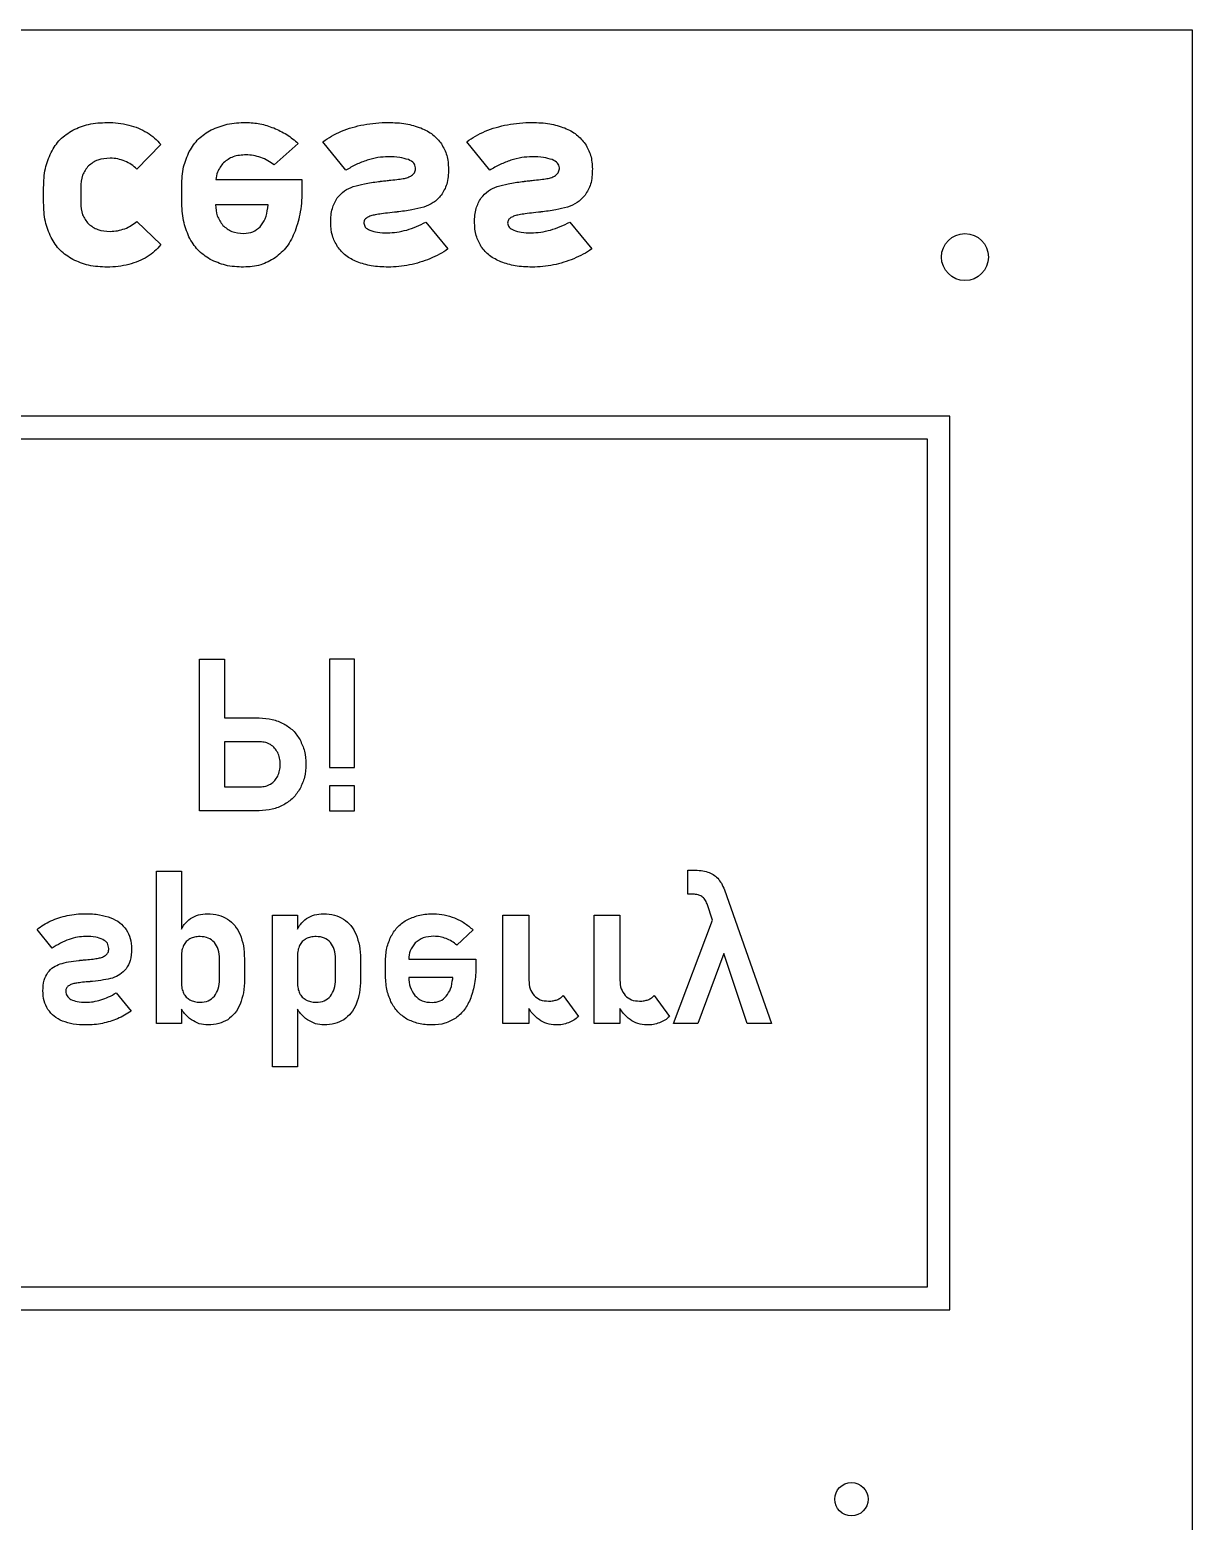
# Model space of a CAD drawing. Header units: millimetres. Extents: x -112 to 113, y -113 to 112.
# Drawn here: x 35.8 to 112.5, y 14 to 112.5 of the extents above; entities that cross this region are included whole.
import ezdxf

# ---------------------------------------------------------------- set-up
doc = ezdxf.new("R2010")
doc.units = ezdxf.units.MM
doc.layers.get('0').update_dxf_attribs({"linetype": 'CONTINUOUS'})

msp = doc.modelspace()

# ---------------------------------------------------------------- linework, layer by layer
for p, q in [((44.402, 104.927), (42.82, 103.3)), ((53.486, 104.998), (51.886, 103.577)), ((56.624, 103.228), (55.113, 105.115)), ((66.12, 103.228), (64.609, 105.115)), ((48.039, 102.611), (53.728, 102.611)), ((53.728, 102.611), (53.728, 102.003)), ((36.668, 101.091), (36.668, 102.084)), ((39.118, 102.084), (39.118, 101.091)), ((45.788, 101.181), (45.788, 102.227)), ((51.492, 100.957), (48.02, 100.957)), ((51.466, 100.742), (51.492, 100.957)), ((59.682, 100.438), (59.521, 100.421)), ((59.843, 100.456), (59.682, 100.438)), ((69.177, 100.438), (69.016, 100.421)), ((69.338, 100.456), (69.177, 100.438)), ((42.82, 99.857), (44.402, 98.319)), ((61.909, 99.813), (63.366, 98.033)), ((71.404, 99.813), (72.861, 98.033)), ((46.967, 60.953), (46.967, 70.953)), ((46.967, 70.953), (48.611, 70.953)), ((48.611, 70.953), (48.611, 67.074)), ((48.611, 67.074), (50.908, 67.074)), ((48.611, 65.499), (48.611, 62.528)), ((50.956, 65.499), (48.611, 65.499)), ((48.611, 62.528), (50.956, 62.528)), ((50.908, 60.953), (46.967, 60.953)), ((44.123, 46.909), (44.123, 56.95)), ((44.123, 56.95), (45.767, 56.95)), ((45.767, 56.95), (45.767, 53.13)), ((79.206, 55.437), (79.206, 57.025)), ((79.206, 57.025), (79.556, 57.025)), ((79.556, 55.437), (79.206, 55.437)), ((81.613, 55.719), (84.721, 46.909)), ((80.837, 53.725), (80.478, 54.797)), ((51.785, 44.047), (51.785, 54.047)), ((51.785, 54.047), (53.428, 54.047)), ((53.428, 54.047), (53.428, 53.13)), ((66.998, 46.909), (66.998, 54.047)), ((66.998, 54.047), (68.71, 54.047)), ((68.71, 54.047), (68.71, 49.77)), ((73.009, 46.909), (73.009, 54.047)), ((73.009, 54.047), (74.721, 54.047)), ((74.721, 54.047), (74.721, 49.77)), ((78.263, 46.909), (80.837, 53.725)), ((37.232, 51.867), (36.235, 53.105)), ((65.024, 53.085), (63.951, 52.074)), ((45.767, 51.365), (45.767, 49.591)), ((53.428, 51.365), (53.428, 49.591)), ((81.574, 51.522), (79.866, 46.909)), ((83.119, 46.909), (81.574, 51.522)), ((48.284, 49.825), (48.284, 51.166)), ((49.928, 51.166), (49.928, 49.818)), ((55.946, 49.825), (55.946, 51.166)), ((57.589, 51.166), (57.589, 49.818)), ((59.24, 50.148), (59.24, 50.953)), ((60.776, 51.145), (65.21, 51.145)), ((65.21, 51.145), (65.21, 50.677)), ((63.683, 49.942), (60.772, 49.942)), ((63.676, 49.859), (63.683, 49.942)), ((41.461, 48.924), (42.445, 47.727)), ((70.973, 48.745), (71.977, 47.362)), ((76.984, 48.745), (77.988, 47.362)), ((45.767, 47.858), (45.767, 46.909)), ((53.428, 47.858), (53.428, 44.047)), ((68.71, 47.898), (68.71, 46.909)), ((74.721, 47.898), (74.721, 46.909)), ((45.767, 46.909), (44.123, 46.909)), ((68.71, 46.909), (66.998, 46.909)), ((74.721, 46.909), (73.009, 46.909)), ((79.866, 46.909), (78.263, 46.909)), ((84.721, 46.909), (83.119, 46.909)), ((53.428, 44.047), (51.785, 44.047))]:
    msp.add_line(p, q)
for points in [[(-112.5, 112.5), (112.5, 112.5), (112.5, -112.5), (-112.5, -112.5)], [(96.5, 87), (8.5, 87), (8.5, 28), (96.5, 28)], [(95, 29.5), (10, 29.5), (10, 85.5), (95, 85.5)], [(55.55, 70.953), (55.55, 63.814), (57.194, 63.814), (57.194, 70.953)], [(55.55, 62.596), (55.55, 60.953), (57.194, 60.953), (57.194, 62.596)]]:
    msp.add_lwpolyline(points, close=True)
for centre, radius in [((97.5, 97.5), 1.55), ((90, 15.5), 1.1)]:
    msp.add_circle(centre, radius)
for points, knots in [([(38.595, 105.879), (38.937, 106.026), (39.659, 106.338), (40.446, 106.368), (40.862, 106.384)], [-0.2339945, -0.2339945, -0.2339945, -0.2339945, -0.1234722, 0, 0, 0, 0]), ([(40.862, 106.384), (41.109, 106.378), (41.591, 106.365), (42.062, 106.264), (42.292, 106.214)], [-0.1443377, -0.1443377, -0.1443377, -0.1443377, -0.0704536, 0, 0, 0, 0]), ([(47.742, 105.897), (48.087, 106.039), (48.821, 106.341), (49.615, 106.369), (50.035, 106.384)], [-0.2361093, -0.2361093, -0.2361093, -0.2361093, -0.1249838, 0, 0, 0, 0]), ([(50.035, 106.384), (50.343, 106.368), (50.969, 106.336), (51.559, 106.128), (51.859, 106.022)], [-0.1868166, -0.1868166, -0.1868166, -0.1868166, -0.0947262, 0, 0, 0, 0]), ([(57.805, 106.237), (58.07, 106.28), (58.606, 106.366), (59.149, 106.378), (59.423, 106.384)], [-0.1626762, -0.1626762, -0.1626762, -0.1626762, -0.0821151, 0, 0, 0, 0]), ([(59.423, 106.384), (59.816, 106.374), (60.552, 106.354), (61.252, 106.127), (61.578, 106.022)], [-0.2194969, -0.2194969, -0.2194969, -0.2194969, -0.1022445, 0, 0, 0, 0]), ([(67.3, 106.237), (67.565, 106.28), (68.101, 106.366), (68.644, 106.378), (68.918, 106.384)], [-0.1626762, -0.1626762, -0.1626762, -0.1626762, -0.0821151, 0, 0, 0, 0]), ([(68.918, 106.384), (69.311, 106.374), (70.047, 106.354), (70.747, 106.127), (71.073, 106.022)], [-0.2194968, -0.2194968, -0.2194968, -0.2194968, -0.1022454, 0, 0, 0, 0]), ([(37.16, 104.408), (37.342, 104.711), (37.706, 105.313), (38.299, 105.691), (38.595, 105.879)], [-0.2079981, -0.2079981, -0.2079981, -0.2079981, -0.103647, 0, 0, 0, 0]), ([(42.292, 106.214), (42.508, 106.152), (42.929, 106.032), (43.312, 105.821), (43.499, 105.718)], [-0.1308695, -0.1308695, -0.1308695, -0.1308695, -0.0638254, 0, 0, 0, 0]), ([(43.499, 105.718), (43.67, 105.605), (44.007, 105.381), (44.272, 105.077), (44.402, 104.927)], [-0.1205512, -0.1205512, -0.1205512, -0.1205512, -0.0593685, 0, 0, 0, 0]), ([(46.289, 104.475), (46.475, 104.768), (46.848, 105.356), (47.443, 105.716), (47.742, 105.897)], [-0.2057354, -0.2057354, -0.2057354, -0.2057354, -0.1031165, 0, 0, 0, 0]), ([(51.859, 106.022), (52.153, 105.889), (52.742, 105.621), (53.238, 105.206), (53.486, 104.998)], [-0.1930366, -0.1930366, -0.1930366, -0.1930366, -0.0967215, 0, 0, 0, 0]), ([(55.113, 105.115), (55.299, 105.245), (55.682, 105.514), (56.109, 105.705), (56.329, 105.803)], [-0.1400231, -0.1400231, -0.1400231, -0.1400231, -0.0720769, 0, 0, 0, 0]), ([(56.329, 105.803), (56.565, 105.893), (57.046, 106.076), (57.549, 106.183), (57.805, 106.237)], [-0.1539748, -0.1539748, -0.1539748, -0.1539748, -0.0783682, 0, 0, 0, 0]), ([(61.578, 106.022), (61.854, 105.893), (62.387, 105.644), (62.758, 105.19), (62.937, 104.971)], [-0.1737371, -0.1737371, -0.1737371, -0.1737371, -0.0834092, 0, 0, 0, 0]), ([(64.609, 105.115), (64.794, 105.245), (65.177, 105.514), (65.605, 105.705), (65.825, 105.803)], [-0.1400231, -0.1400231, -0.1400231, -0.1400231, -0.0720769, 0, 0, 0, 0]), ([(65.825, 105.803), (66.06, 105.893), (66.541, 106.076), (67.044, 106.183), (67.3, 106.237)], [-0.1539748, -0.1539748, -0.1539748, -0.1539748, -0.0783673, 0, 0, 0, 0]), ([(71.073, 106.022), (71.35, 105.893), (71.882, 105.644), (72.253, 105.19), (72.432, 104.971)], [-0.1737371, -0.1737371, -0.1737371, -0.1737371, -0.0834092, 0, 0, 0, 0]), ([(36.668, 102.084), (36.684, 102.509), (36.712, 103.314), (37.017, 104.058), (37.16, 104.408)], [-0.2392715, -0.2392715, -0.2392715, -0.2392715, -0.1126072, 0, 0, 0, 0]), ([(45.788, 102.227), (45.804, 102.639), (45.834, 103.42), (46.143, 104.137), (46.289, 104.475)], [-0.2321391, -0.2321391, -0.2321391, -0.2321391, -0.1095675, 0, 0, 0, 0]), ([(62.937, 104.971), (63.072, 104.724), (63.355, 104.21), (63.386, 103.623), (63.402, 103.317)], [-0.1737946, -0.1737946, -0.1737946, -0.1737946, -0.0903824, 0, 0, 0, 0]), ([(72.432, 104.971), (72.567, 104.724), (72.85, 104.21), (72.881, 103.623), (72.897, 103.317)], [-0.1737943, -0.1737943, -0.1737943, -0.1737943, -0.0903825, 0, 0, 0, 0]), ([(39.628, 103.519), (39.479, 103.323), (39.159, 102.9), (39.133, 102.369), (39.118, 102.084)], [-0.1554453, -0.1554453, -0.1554453, -0.1554453, -0.0833473, 0, 0, 0, 0]), ([(41.067, 104.024), (40.782, 104.009), (40.25, 103.983), (39.825, 103.666), (39.628, 103.519)], [-0.155647, -0.155647, -0.155647, -0.155647, -0.0722063, 0, 0, 0, 0]), ([(42.033, 103.836), (41.878, 103.891), (41.566, 104.001), (41.234, 104.016), (41.067, 104.024)], [-0.09884974, -0.09884974, -0.09884974, -0.09884974, -0.0498431, 0, 0, 0, 0]), ([(42.82, 103.3), (42.704, 103.409), (42.47, 103.63), (42.179, 103.767), (42.033, 103.836)], [-0.09576913, -0.09576913, -0.09576913, -0.09576913, -0.0482018, 0, 0, 0, 0]), ([(48.546, 103.729), (48.391, 103.528), (48.13, 103.191), (48.056, 102.782), (48.039, 102.611)], [-0.1593115, -0.1593115, -0.1593115, -0.1593115, -0.0850898, -0.0341833, -0.0341833, -0.0341833, -0.0341833]), ([(50.035, 104.247), (49.741, 104.232), (49.192, 104.205), (48.751, 103.88), (48.546, 103.729)], [-0.1607649, -0.1607649, -0.1607649, -0.1607649, -0.0747328, 0, 0, 0, 0]), ([(51.01, 104.073), (50.849, 104.124), (50.532, 104.224), (50.199, 104.24), (50.035, 104.247)], [-0.09938122, -0.09938122, -0.09938122, -0.09938122, -0.04914483, 0, 0, 0, 0]), ([(51.886, 103.577), (51.751, 103.678), (51.48, 103.881), (51.167, 104.009), (51.01, 104.073)], [-0.1010636, -0.1010636, -0.1010636, -0.1010636, -0.0506582, 0, 0, 0, 0]), ([(58.028, 103.89), (57.785, 103.803), (57.296, 103.629), (56.849, 103.363), (56.624, 103.228)], [-0.1555193, -0.1555193, -0.1555193, -0.1555193, -0.0784391, 0, 0, 0, 0]), ([(59.423, 104.122), (59.195, 104.111), (58.721, 104.088), (58.265, 103.957), (58.028, 103.89)], [-0.1418199, -0.1418199, -0.1418199, -0.1418199, -0.0736216, 0, 0, 0, 0]), ([(60.755, 103.93), (60.566, 103.986), (60.132, 104.114), (59.679, 104.119), (59.423, 104.122)], [-0.1351652, -0.1351652, -0.1351652, -0.1351652, -0.0763719, 0, 0, 0, 0]), ([(61.229, 103.398), (61.201, 103.508), (61.136, 103.761), (60.893, 103.869), (60.755, 103.93)], [-0.07480608, -0.07480608, -0.07480608, -0.07480608, -0.04228441, 0, 0, 0, 0]), ([(61.023, 102.924), (61.083, 102.986), (61.21, 103.118), (61.222, 103.301), (61.229, 103.398)], [-0.05314122, -0.05314122, -0.05314122, -0.05314122, -0.02796958, 0, 0, 0, 0]), ([(67.523, 103.89), (67.281, 103.803), (66.791, 103.629), (66.345, 103.363), (66.12, 103.228)], [-0.1555192, -0.1555192, -0.1555192, -0.1555192, -0.07844, 0, 0, 0, 0]), ([(68.918, 104.122), (68.69, 104.111), (68.216, 104.088), (67.76, 103.957), (67.523, 103.89)], [-0.1418199, -0.1418199, -0.1418199, -0.1418199, -0.0736216, 0, 0, 0, 0]), ([(70.25, 103.93), (70.062, 103.986), (69.628, 104.114), (69.174, 104.119), (68.918, 104.122)], [-0.1351652, -0.1351652, -0.1351652, -0.1351652, -0.0763719, 0, 0, 0, 0]), ([(70.724, 103.398), (70.696, 103.508), (70.631, 103.761), (70.388, 103.869), (70.25, 103.93)], [-0.07480608, -0.07480608, -0.07480608, -0.07480608, -0.04228441, 0, 0, 0, 0]), ([(70.519, 102.924), (70.578, 102.986), (70.705, 103.118), (70.718, 103.301), (70.724, 103.398)], [-0.05314122, -0.05314122, -0.05314122, -0.05314122, -0.02796958, 0, 0, 0, 0]), ([(57.116, 102.155), (57.358, 102.22), (57.905, 102.367), (58.466, 102.443), (58.779, 102.486)], [-0.169708, -0.169708, -0.169708, -0.169708, -0.0946241, 0, 0, 0, 0]), ([(58.779, 102.486), (58.792, 102.486), (58.817, 102.487), (58.842, 102.489), (58.855, 102.49)], [-0.007615857, -0.007615857, -0.007615857, -0.007615857, -0.003925358, 0, 0, 0, 0]), ([(58.855, 102.49), (58.868, 102.492), (58.894, 102.495), (58.919, 102.501), (58.931, 102.504)], [-0.007721648, -0.007721648, -0.007721648, -0.007721648, -0.003769959, 0, 0, 0, 0]), ([(58.931, 102.504), (58.987, 102.51), (59.099, 102.522), (59.211, 102.534), (59.266, 102.54)], [-0.03371758, -0.03371758, -0.03371758, -0.03371758, -0.01674784, 0, 0, 0, 0]), ([(59.266, 102.54), (59.321, 102.545), (59.43, 102.557), (59.539, 102.569), (59.593, 102.575)], [-0.03283011, -0.03283011, -0.03283011, -0.03283011, -0.01630414, 0, 0, 0, 0]), ([(59.593, 102.575), (59.765, 102.592), (60.068, 102.62), (60.367, 102.673), (60.496, 102.696)], [-0.09113734, -0.09113734, -0.09113734, -0.09113734, -0.03919082, 0, 0, 0, 0]), ([(60.496, 102.696), (60.596, 102.721), (60.785, 102.767), (60.947, 102.874), (61.023, 102.924)], [-0.05784749, -0.05784749, -0.05784749, -0.05784749, -0.02719933, 0, 0, 0, 0]), ([(63.402, 103.317), (63.392, 102.973), (63.375, 102.353), (63.062, 101.82), (62.923, 101.583)], [-0.1825132, -0.1825132, -0.1825132, -0.1825132, -0.0812201, 0, 0, 0, 0]), ([(66.611, 102.155), (66.853, 102.22), (67.4, 102.367), (67.961, 102.443), (68.274, 102.486)], [-0.169708, -0.169708, -0.169708, -0.169708, -0.0946241, 0, 0, 0, 0]), ([(68.274, 102.486), (68.287, 102.486), (68.312, 102.487), (68.337, 102.489), (68.35, 102.49)], [-0.007615854, -0.007615854, -0.007615854, -0.007615854, -0.003926308, 0, 0, 0, 0]), ([(68.35, 102.49), (68.363, 102.492), (68.389, 102.495), (68.414, 102.501), (68.426, 102.504)], [-0.007721636, -0.007721636, -0.007721636, -0.007721636, -0.003770892, 0, 0, 0, 0]), ([(68.426, 102.504), (68.483, 102.51), (68.594, 102.522), (68.706, 102.534), (68.762, 102.54)], [-0.03371758, -0.03371758, -0.03371758, -0.03371758, -0.01674689, 0, 0, 0, 0]), ([(68.762, 102.54), (68.816, 102.545), (68.925, 102.557), (69.034, 102.569), (69.088, 102.575)], [-0.03283011, -0.03283011, -0.03283011, -0.03283011, -0.01630509, 0, 0, 0, 0]), ([(69.088, 102.575), (69.26, 102.592), (69.563, 102.62), (69.862, 102.673), (69.991, 102.696)], [-0.09113734, -0.09113734, -0.09113734, -0.09113734, -0.03918988, 0, 0, 0, 0]), ([(69.991, 102.696), (70.091, 102.721), (70.28, 102.767), (70.442, 102.874), (70.519, 102.924)], [-0.05784749, -0.05784749, -0.05784749, -0.05784749, -0.02719933, 0, 0, 0, 0]), ([(72.897, 103.317), (72.887, 102.973), (72.87, 102.353), (72.558, 101.82), (72.418, 101.583)], [-0.1825136, -0.1825136, -0.1825136, -0.1825136, -0.0812205, 0, 0, 0, 0]), ([(53.728, 102.003), (53.715, 101.493), (53.691, 100.541), (53.408, 99.632), (53.276, 99.209)], [-0.2842335, -0.2842335, -0.2842335, -0.2842335, -0.1321548, 0, 0, 0, 0]), ([(56.057, 101.4), (56.207, 101.57), (56.502, 101.904), (56.914, 102.073), (57.116, 102.155)], [-0.1317052, -0.1317052, -0.1317052, -0.1317052, -0.0645254, 0, 0, 0, 0]), ([(62.923, 101.583), (62.758, 101.403), (62.433, 101.051), (61.985, 100.88), (61.765, 100.796)], [-0.1416943, -0.1416943, -0.1416943, -0.1416943, -0.0694948, 0, 0, 0, 0]), ([(65.552, 101.4), (65.702, 101.57), (65.997, 101.904), (66.409, 102.073), (66.611, 102.155)], [-0.1317053, -0.1317053, -0.1317053, -0.1317053, -0.0645263, 0, 0, 0, 0]), ([(72.418, 101.583), (72.253, 101.403), (71.928, 101.051), (71.48, 100.88), (71.261, 100.796)], [-0.1416945, -0.1416945, -0.1416945, -0.1416945, -0.0694957, 0, 0, 0, 0]), ([(37.16, 98.789), (37.017, 99.135), (36.712, 99.871), (36.684, 100.669), (36.668, 101.091)], [-0.2371093, -0.2371093, -0.2371093, -0.2371093, -0.1256629, 0, 0, 0, 0]), ([(39.118, 101.091), (39.133, 100.814), (39.161, 100.293), (39.479, 99.883), (39.628, 99.692)], [-0.1521033, -0.1521033, -0.1521033, -0.1521033, -0.0709645, 0, 0, 0, 0]), ([(46.266, 98.829), (46.127, 99.183), (45.83, 99.938), (45.803, 100.75), (45.788, 101.181)], [-0.2415309, -0.2415309, -0.2415309, -0.2415309, -0.1281897, 0, 0, 0, 0]), ([(48.02, 100.957), (48.033, 100.704), (48.075, 100.208), (48.36, 99.795), (48.502, 99.589)], [-0.1476715, -0.1476715, -0.1476715, -0.1476715, -0.073442, 0, 0, 0, 0]), ([(50.96, 99.5), (51.084, 99.67), (51.353, 100.042), (51.426, 100.497), (51.466, 100.742)], [-0.1358269, -0.1358269, -0.1358269, -0.1358269, -0.0734305, 0, 0, 0, 0]), ([(55.623, 99.777), (55.632, 100.097), (55.648, 100.675), (55.931, 101.176), (56.057, 101.4)], [-0.1702285, -0.1702285, -0.1702285, -0.1702285, -0.0758367, 0, 0, 0, 0]), ([(59.521, 100.421), (59.337, 100.399), (59.019, 100.363), (58.703, 100.312), (58.569, 100.291)], [-0.09610884, -0.09610884, -0.09610884, -0.09610884, -0.04059015, 0, 0, 0, 0]), ([(59.924, 100.465), (59.909, 100.465), (59.882, 100.464), (59.856, 100.459), (59.843, 100.456)], [-0.008111692, -0.008111692, -0.008111692, -0.008111692, -0.003859096, 0, 0, 0, 0]), ([(60.004, 100.474), (59.991, 100.472), (59.965, 100.466), (59.938, 100.466), (59.924, 100.465)], [-0.008110719, -0.008110719, -0.008110719, -0.008110719, -0.004251644, 0, 0, 0, 0]), ([(61.765, 100.796), (61.506, 100.732), (60.926, 100.588), (60.333, 100.515), (60.004, 100.474)], [-0.1791956, -0.1791956, -0.1791956, -0.1791956, -0.0991637, 0, 0, 0, 0]), ([(65.118, 99.777), (65.127, 100.097), (65.143, 100.675), (65.426, 101.176), (65.552, 101.4)], [-0.1702288, -0.1702288, -0.1702288, -0.1702288, -0.0758371, 0, 0, 0, 0]), ([(69.016, 100.421), (68.833, 100.399), (68.514, 100.363), (68.198, 100.312), (68.064, 100.291)], [-0.09610884, -0.09610884, -0.09610884, -0.09610884, -0.04058921, 0, 0, 0, 0]), ([(69.419, 100.465), (69.405, 100.465), (69.378, 100.464), (69.351, 100.459), (69.338, 100.456)], [-0.008111705, -0.008111705, -0.008111705, -0.008111705, -0.003858157, 0, 0, 0, 0]), ([(69.499, 100.474), (69.487, 100.472), (69.46, 100.466), (69.433, 100.466), (69.419, 100.465)], [-0.008110732, -0.008110732, -0.008110732, -0.008110732, -0.004252596, 0, 0, 0, 0]), ([(71.261, 100.796), (71.001, 100.732), (70.421, 100.588), (69.828, 100.515), (69.499, 100.474)], [-0.1791956, -0.1791956, -0.1791956, -0.1791956, -0.0991637, 0, 0, 0, 0]), ([(39.628, 99.692), (39.825, 99.547), (40.252, 99.235), (40.782, 99.209), (41.067, 99.196)], [-0.1552639, -0.1552639, -0.1552639, -0.1552639, -0.0834072, 0, 0, 0, 0]), ([(42.024, 99.37), (42.17, 99.433), (42.459, 99.558), (42.701, 99.758), (42.82, 99.857)], [-0.09373558, -0.09373558, -0.09373558, -0.09373558, -0.04620159, 0, 0, 0, 0]), ([(48.502, 99.589), (48.689, 99.435), (49.086, 99.109), (49.601, 99.078), (49.874, 99.062)], [-0.1504337, -0.1504337, -0.1504337, -0.1504337, -0.0796666, 0, 0, 0, 0]), ([(49.874, 99.062), (50.087, 99.077), (50.497, 99.107), (50.81, 99.372), (50.96, 99.5)], [-0.1198619, -0.1198619, -0.1198619, -0.1198619, -0.0577552, 0, 0, 0, 0]), ([(56.07, 98.185), (55.94, 98.423), (55.668, 98.918), (55.638, 99.483), (55.623, 99.777)], [-0.1672114, -0.1672114, -0.1672114, -0.1672114, -0.0870002, 0, 0, 0, 0]), ([(58.024, 100.103), (57.96, 100.057), (57.836, 99.967), (57.815, 99.815), (57.805, 99.741)], [-0.04399986, -0.04399986, -0.04399986, -0.04399986, -0.02138865, 0, 0, 0, 0]), ([(57.805, 99.741), (57.829, 99.643), (57.884, 99.419), (58.097, 99.322), (58.216, 99.267)], [-0.06588367, -0.06588367, -0.06588367, -0.06588367, -0.03694924, 0, 0, 0, 0]), ([(58.569, 100.291), (58.468, 100.27), (58.278, 100.231), (58.104, 100.144), (58.024, 100.103)], [-0.05790866, -0.05790866, -0.05790866, -0.05790866, -0.02700841, 0, 0, 0, 0]), ([(60.639, 99.285), (60.858, 99.354), (61.296, 99.493), (61.704, 99.706), (61.909, 99.813)], [-0.1377179, -0.1377179, -0.1377179, -0.1377179, -0.0690779, 0, 0, 0, 0]), ([(65.565, 98.185), (65.435, 98.423), (65.163, 98.918), (65.134, 99.483), (65.118, 99.777)], [-0.1672117, -0.1672117, -0.1672117, -0.1672117, -0.0870001, 0, 0, 0, 0]), ([(67.519, 100.103), (67.455, 100.057), (67.331, 99.967), (67.31, 99.815), (67.3, 99.741)], [-0.04399986, -0.04399986, -0.04399986, -0.04399986, -0.02138865, 0, 0, 0, 0]), ([(67.3, 99.741), (67.324, 99.643), (67.379, 99.419), (67.592, 99.322), (67.711, 99.267)], [-0.06588321, -0.06588321, -0.06588321, -0.06588321, -0.03694844, 0, 0, 0, 0]), ([(68.064, 100.291), (67.963, 100.27), (67.773, 100.231), (67.6, 100.144), (67.519, 100.103)], [-0.05790872, -0.05790872, -0.05790872, -0.05790872, -0.02700754, 0, 0, 0, 0]), ([(70.134, 99.285), (70.353, 99.354), (70.791, 99.493), (71.199, 99.706), (71.404, 99.813)], [-0.1377179, -0.1377179, -0.1377179, -0.1377179, -0.0690779, 0, 0, 0, 0]), ([(38.595, 97.336), (38.3, 97.522), (37.708, 97.894), (37.343, 98.49), (37.16, 98.789)], [-0.2066894, -0.2066894, -0.2066894, -0.2066894, -0.1034422, 0, 0, 0, 0]), ([(41.067, 99.196), (41.232, 99.203), (41.559, 99.217), (41.87, 99.319), (42.024, 99.37)], [-0.09765609, -0.09765609, -0.09765609, -0.09765609, -0.04851127, 0, 0, 0, 0]), ([(47.661, 97.345), (47.373, 97.536), (46.792, 97.921), (46.443, 98.524), (46.266, 98.829)], [-0.2061517, -0.2061517, -0.2061517, -0.2061517, -0.1040337, 0, 0, 0, 0]), ([(53.276, 99.209), (53.115, 98.851), (52.806, 98.164), (52.232, 97.676), (51.957, 97.443)], [-0.2228698, -0.2228698, -0.2228698, -0.2228698, -0.1066932, 0, 0, 0, 0]), ([(58.216, 99.267), (58.379, 99.218), (58.755, 99.105), (59.148, 99.1), (59.369, 99.097)], [-0.1170905, -0.1170905, -0.1170905, -0.1170905, -0.0660756, 0, 0, 0, 0]), ([(59.369, 99.097), (59.577, 99.106), (60.007, 99.124), (60.424, 99.23), (60.639, 99.285)], [-0.1286488, -0.1286488, -0.1286488, -0.1286488, -0.0663322, 0, 0, 0, 0]), ([(67.711, 99.267), (67.875, 99.218), (68.25, 99.105), (68.643, 99.1), (68.864, 99.097)], [-0.1170905, -0.1170905, -0.1170905, -0.1170905, -0.0660756, 0, 0, 0, 0]), ([(68.864, 99.097), (69.073, 99.106), (69.502, 99.124), (69.919, 99.23), (70.134, 99.285)], [-0.1286488, -0.1286488, -0.1286488, -0.1286488, -0.0663332, 0, 0, 0, 0]), ([(43.508, 97.515), (43.321, 97.41), (42.936, 97.196), (42.514, 97.073), (42.297, 97.01)], [-0.1316312, -0.1316312, -0.1316312, -0.1316312, -0.0675032, 0, 0, 0, 0]), ([(44.402, 98.319), (44.274, 98.167), (44.014, 97.856), (43.679, 97.63), (43.508, 97.515)], [-0.1208167, -0.1208167, -0.1208167, -0.1208167, -0.061335, 0, 0, 0, 0]), ([(57.367, 97.18), (57.103, 97.303), (56.595, 97.542), (56.241, 97.976), (56.07, 98.185)], [-0.1659634, -0.1659634, -0.1659634, -0.1659634, -0.079933, 0, 0, 0, 0]), ([(63.366, 98.033), (63.179, 97.912), (62.799, 97.666), (62.386, 97.483), (62.177, 97.39)], [-0.1354043, -0.1354043, -0.1354043, -0.1354043, -0.0685861, 0, 0, 0, 0]), ([(66.862, 97.18), (66.598, 97.303), (66.09, 97.542), (65.736, 97.976), (65.565, 98.185)], [-0.1659633, -0.1659633, -0.1659633, -0.1659633, -0.0799336, 0, 0, 0, 0]), ([(72.861, 98.033), (72.674, 97.912), (72.294, 97.666), (71.881, 97.483), (71.672, 97.39)], [-0.1354044, -0.1354044, -0.1354044, -0.1354044, -0.0685869, 0, 0, 0, 0]), ([(40.862, 96.835), (40.446, 96.851), (39.66, 96.881), (38.937, 97.19), (38.595, 97.336)], [-0.2338686, -0.2338686, -0.2338686, -0.2338686, -0.1104078, 0, 0, 0, 0]), ([(42.297, 97.01), (42.066, 96.959), (41.593, 96.855), (41.109, 96.842), (40.862, 96.835)], [-0.144846, -0.144846, -0.144846, -0.144846, -0.0740029, 0, 0, 0, 0]), ([(49.874, 96.835), (49.467, 96.851), (48.697, 96.882), (47.993, 97.196), (47.661, 97.345)], [-0.2289407, -0.2289407, -0.2289407, -0.2289407, -0.1081241, 0, 0, 0, 0]), ([(51.957, 97.443), (51.647, 97.266), (51.002, 96.898), (50.259, 96.857), (49.874, 96.835)], [-0.2196733, -0.2196733, -0.2196733, -0.2196733, -0.1138966, 0, 0, 0, 0]), ([(59.423, 96.835), (59.047, 96.845), (58.345, 96.864), (57.677, 97.079), (57.367, 97.18)], [-0.2094558, -0.2094558, -0.2094558, -0.2094558, -0.0973648, 0, 0, 0, 0]), ([(60.831, 96.978), (60.597, 96.937), (60.132, 96.853), (59.659, 96.841), (59.423, 96.835)], [-0.1417233, -0.1417233, -0.1417233, -0.1417233, -0.070612, 0, 0, 0, 0]), ([(62.177, 97.39), (61.959, 97.305), (61.52, 97.135), (61.062, 97.031), (60.831, 96.978)], [-0.1408706, -0.1408706, -0.1408706, -0.1408706, -0.07091, 0, 0, 0, 0]), ([(68.918, 96.835), (68.542, 96.845), (67.84, 96.864), (67.172, 97.079), (66.862, 97.18)], [-0.2094558, -0.2094558, -0.2094558, -0.2094558, -0.0973639, 0, 0, 0, 0]), ([(70.326, 96.978), (70.093, 96.937), (69.627, 96.853), (69.154, 96.841), (68.918, 96.835)], [-0.1417233, -0.1417233, -0.1417233, -0.1417233, -0.070612, 0, 0, 0, 0]), ([(71.672, 97.39), (71.454, 97.305), (71.016, 97.135), (70.557, 97.031), (70.326, 96.978)], [-0.1408705, -0.1408705, -0.1408705, -0.1408705, -0.070909, 0, 0, 0, 0]), ([(50.908, 67.074), (51.199, 67.06), (51.761, 67.035), (52.274, 66.806), (52.521, 66.695)], [-0.1669692, -0.1669692, -0.1669692, -0.1669692, -0.0803954, 0, 0, 0, 0]), ([(52.521, 66.695), (52.74, 66.556), (53.178, 66.279), (53.46, 65.843), (53.6, 65.626)], [-0.1535965, -0.1535965, -0.1535965, -0.1535965, -0.0766857, 0, 0, 0, 0]), ([(51.654, 65.313), (51.548, 65.367), (51.329, 65.479), (51.083, 65.492), (50.956, 65.499)], [-0.07296015, -0.07296015, -0.07296015, -0.07296015, -0.03768397, 0, 0, 0, 0]), ([(52.122, 64.79), (52.061, 64.896), (51.942, 65.103), (51.749, 65.244), (51.654, 65.313)], [-0.07083487, -0.07083487, -0.07083487, -0.07083487, -0.03478314, 0, 0, 0, 0]), ([(53.6, 65.626), (53.712, 65.381), (53.943, 64.871), (53.969, 64.311), (53.982, 64.02)], [-0.166417, -0.166417, -0.166417, -0.166417, -0.0864124, 0, 0, 0, 0]), ([(52.29, 64.02), (52.284, 64.158), (52.273, 64.425), (52.171, 64.671), (52.122, 64.79)], [-0.07939294, -0.07939294, -0.07939294, -0.07939294, -0.03825502, 0, 0, 0, 0]), ([(52.125, 63.236), (52.173, 63.356), (52.274, 63.607), (52.285, 63.878), (52.29, 64.02)], [-0.08065173, -0.08065173, -0.08065173, -0.08065173, -0.04215578, 0, 0, 0, 0]), ([(53.982, 64.02), (53.969, 63.729), (53.943, 63.168), (53.712, 62.657), (53.6, 62.411)], [-0.1667436, -0.1667436, -0.1667436, -0.1667436, -0.0802457, 0, 0, 0, 0]), ([(51.657, 62.713), (51.753, 62.782), (51.947, 62.922), (52.065, 63.13), (52.125, 63.236)], [-0.07087137, -0.07087137, -0.07087137, -0.07087137, -0.03595616, 0, 0, 0, 0]), ([(50.956, 62.528), (51.083, 62.534), (51.33, 62.547), (51.551, 62.659), (51.657, 62.713)], [-0.07328249, -0.07328249, -0.07328249, -0.07328249, -0.03551334, 0, 0, 0, 0]), ([(53.6, 62.411), (53.46, 62.192), (53.179, 61.754), (52.74, 61.474), (52.521, 61.334)], [-0.1540761, -0.1540761, -0.1540761, -0.1540761, -0.077116, 0, 0, 0, 0]), ([(52.521, 61.334), (52.274, 61.223), (51.761, 60.992), (51.199, 60.966), (50.908, 60.953)], [-0.16707, -0.16707, -0.16707, -0.16707, -0.0865832, 0, 0, 0, 0]), ([(79.556, 57.025), (79.733, 57.022), (80.058, 57.016), (80.374, 56.938), (80.519, 56.902)], [-0.09735282, -0.09735282, -0.09735282, -0.09735282, -0.04464862, 0, 0, 0, 0]), ([(80.519, 56.902), (80.644, 56.854), (80.89, 56.761), (81.082, 56.581), (81.176, 56.492)], [-0.07805865, -0.07805865, -0.07805865, -0.07805865, -0.03847097, 0, 0, 0, 0]), ([(81.176, 56.492), (81.262, 56.384), (81.448, 56.149), (81.555, 55.869), (81.613, 55.719)], [-0.0893074, -0.0893074, -0.0893074, -0.0893074, -0.04791299, 0, 0, 0, 0]), ([(80.124, 55.289), (80.042, 55.332), (79.865, 55.425), (79.664, 55.433), (79.556, 55.437)], [-0.05930235, -0.05930235, -0.05930235, -0.05930235, -0.03193771, 0, 0, 0, 0]), ([(80.478, 54.797), (80.433, 54.901), (80.35, 55.091), (80.194, 55.227), (80.124, 55.289)], [-0.06126372, -0.06126372, -0.06126372, -0.06126372, -0.02784204, 0, 0, 0, 0]), ([(38.232, 54.03), (38.43, 54.065), (38.831, 54.137), (39.239, 54.146), (39.446, 54.151)], [-0.1221443, -0.1221443, -0.1221443, -0.1221443, -0.0620575, 0, 0, 0, 0]), ([(39.446, 54.151), (39.753, 54.143), (40.32, 54.13), (40.862, 53.96), (41.111, 53.882)], [-0.1693243, -0.1693243, -0.1693243, -0.1693243, -0.07795, 0, 0, 0, 0]), ([(46.372, 53.831), (46.541, 53.924), (46.889, 54.117), (47.288, 54.139), (47.493, 54.151)], [-0.1179196, -0.1179196, -0.1179196, -0.1179196, -0.060878, 0, 0, 0, 0]), ([(47.493, 54.151), (47.736, 54.139), (48.201, 54.116), (48.613, 53.9), (48.81, 53.796)], [-0.1378475, -0.1378475, -0.1378475, -0.1378475, -0.0658599, 0, 0, 0, 0]), ([(54.034, 53.831), (54.202, 53.924), (54.551, 54.117), (54.949, 54.139), (55.155, 54.151)], [-0.1179196, -0.1179196, -0.1179196, -0.1179196, -0.0608782, 0, 0, 0, 0]), ([(55.155, 54.151), (55.398, 54.139), (55.863, 54.116), (56.275, 53.9), (56.472, 53.796)], [-0.1378475, -0.1378475, -0.1378475, -0.1378475, -0.0658601, 0, 0, 0, 0]), ([(60.712, 53.776), (60.971, 53.885), (61.523, 54.117), (62.121, 54.139), (62.438, 54.151)], [-0.1779522, -0.1779522, -0.1779522, -0.1779522, -0.0941745, 0, 0, 0, 0]), ([(62.438, 54.151), (62.669, 54.138), (63.137, 54.113), (63.579, 53.953), (63.803, 53.872)], [-0.1400089, -0.1400089, -0.1400089, -0.1400089, -0.0711382, 0, 0, 0, 0]), ([(36.235, 53.105), (36.375, 53.214), (36.66, 53.434), (36.982, 53.595), (37.146, 53.676)], [-0.1077596, -0.1077596, -0.1077596, -0.1077596, -0.0546219, 0, 0, 0, 0]), ([(37.146, 53.676), (37.319, 53.75), (37.671, 53.899), (38.043, 53.986), (38.232, 54.03)], [-0.114481, -0.114481, -0.114481, -0.114481, -0.0581582, 0, 0, 0, 0]), ([(41.111, 53.882), (41.319, 53.787), (41.719, 53.603), (41.996, 53.262), (42.129, 53.098)], [-0.1300153, -0.1300153, -0.1300153, -0.1300153, -0.0622791, 0, 0, 0, 0]), ([(45.767, 53.13), (45.823, 53.241), (45.977, 53.512), (46.223, 53.711), (46.372, 53.831)], [-0.09361904, -0.09361904, -0.09361904, -0.09361904, -0.05650518, 0, 0, 0, 0]), ([(48.81, 53.796), (48.983, 53.662), (49.338, 53.386), (49.539, 52.983), (49.642, 52.775)], [-0.1332562, -0.1332562, -0.1332562, -0.1332562, -0.0685437, 0, 0, 0, 0]), ([(53.428, 53.13), (53.484, 53.241), (53.639, 53.512), (53.885, 53.711), (54.034, 53.831)], [-0.09361851, -0.09361851, -0.09361851, -0.09361851, -0.05650518, 0, 0, 0, 0]), ([(56.472, 53.796), (56.644, 53.662), (57, 53.386), (57.201, 52.983), (57.304, 52.775)], [-0.1332561, -0.1332561, -0.1332561, -0.1332561, -0.0685434, 0, 0, 0, 0]), ([(59.618, 52.682), (59.758, 52.907), (60.038, 53.357), (60.487, 53.636), (60.712, 53.776)], [-0.1565118, -0.1565118, -0.1565118, -0.1565118, -0.0781358, 0, 0, 0, 0]), ([(63.803, 53.872), (64.024, 53.769), (64.467, 53.563), (64.838, 53.244), (65.024, 53.085)], [-0.1458814, -0.1458814, -0.1458814, -0.1458814, -0.0732444, 0, 0, 0, 0]), ([(38.349, 52.452), (38.159, 52.376), (37.766, 52.22), (37.413, 51.987), (37.232, 51.867)], [-0.1264215, -0.1264215, -0.1264215, -0.1264215, -0.0649774, 0, 0, 0, 0]), ([(39.446, 52.651), (39.265, 52.642), (38.891, 52.623), (38.534, 52.51), (38.349, 52.452)], [-0.1118979, -0.1118979, -0.1118979, -0.1118979, -0.0577647, 0, 0, 0, 0]), ([(40.585, 52.448), (40.427, 52.507), (40.061, 52.644), (39.669, 52.649), (39.446, 52.651)], [-0.1163783, -0.1163783, -0.1163783, -0.1163783, -0.0661337, 0, 0, 0, 0]), ([(40.973, 51.854), (40.955, 51.977), (40.917, 52.234), (40.698, 52.375), (40.585, 52.448)], [-0.07422502, -0.07422502, -0.07422502, -0.07422502, -0.0384085, 0, 0, 0, 0]), ([(42.129, 53.098), (42.229, 52.91), (42.44, 52.513), (42.461, 52.063), (42.472, 51.826)], [-0.1332744, -0.1332744, -0.1332744, -0.1332744, -0.0701641, 0, 0, 0, 0]), ([(46.331, 52.493), (46.244, 52.437), (46.071, 52.324), (45.965, 52.146), (45.911, 52.056)], [-0.0612777, -0.0612777, -0.0612777, -0.0612777, -0.03079169, 0, 0, 0, 0]), ([(46.998, 52.644), (46.875, 52.64), (46.643, 52.631), (46.431, 52.537), (46.331, 52.493)], [-0.06895587, -0.06895587, -0.06895587, -0.06895587, -0.03248, 0, 0, 0, 0]), ([(47.947, 52.256), (47.819, 52.369), (47.548, 52.607), (47.187, 52.632), (46.998, 52.644)], [-0.1051535, -0.1051535, -0.1051535, -0.1051535, -0.0551946, 0, 0, 0, 0]), ([(48.284, 51.166), (48.275, 51.38), (48.259, 51.775), (48.045, 52.105), (47.947, 52.256)], [-0.1159798, -0.1159798, -0.1159798, -0.1159798, -0.0530848, 0, 0, 0, 0]), ([(49.642, 52.775), (49.726, 52.532), (49.904, 52.011), (49.919, 51.46), (49.928, 51.166)], [-0.1642765, -0.1642765, -0.1642765, -0.1642765, -0.0876361, 0, 0, 0, 0]), ([(53.992, 52.493), (53.906, 52.437), (53.732, 52.324), (53.626, 52.146), (53.573, 52.056)], [-0.06127779, -0.06127779, -0.06127779, -0.06127779, -0.03079197, 0, 0, 0, 0]), ([(54.66, 52.644), (54.537, 52.64), (54.305, 52.631), (54.092, 52.537), (53.992, 52.493)], [-0.06895587, -0.06895587, -0.06895587, -0.06895587, -0.03248, 0, 0, 0, 0]), ([(55.609, 52.256), (55.48, 52.369), (55.21, 52.607), (54.849, 52.632), (54.66, 52.644)], [-0.1051535, -0.1051535, -0.1051535, -0.1051535, -0.0551944, 0, 0, 0, 0]), ([(55.946, 51.166), (55.937, 51.38), (55.921, 51.775), (55.707, 52.105), (55.609, 52.256)], [-0.1159801, -0.1159801, -0.1159801, -0.1159801, -0.0530852, 0, 0, 0, 0]), ([(57.304, 52.775), (57.387, 52.532), (57.565, 52.011), (57.581, 51.46), (57.589, 51.166)], [-0.1642765, -0.1642765, -0.1642765, -0.1642765, -0.0876361, 0, 0, 0, 0]), ([(59.24, 50.953), (59.252, 51.27), (59.274, 51.87), (59.508, 52.422), (59.618, 52.682)], [-0.1783759, -0.1783759, -0.1783759, -0.1783759, -0.0841072, 0, 0, 0, 0]), ([(61.204, 52.221), (61.076, 52.052), (60.835, 51.73), (60.788, 51.335), (60.776, 51.145)], [-0.1342955, -0.1342955, -0.1342955, -0.1342955, -0.0721003, -0.0161232, -0.0161232, -0.0161232, -0.0161232]), ([(62.438, 52.658), (62.193, 52.646), (61.737, 52.623), (61.373, 52.349), (61.204, 52.221)], [-0.1336403, -0.1336403, -0.1336403, -0.1336403, -0.0620493, 0, 0, 0, 0]), ([(63.239, 52.507), (63.108, 52.551), (62.848, 52.638), (62.574, 52.652), (62.438, 52.658)], [-0.08188703, -0.08188703, -0.08188703, -0.08188703, -0.04049648, 0, 0, 0, 0]), ([(63.951, 52.074), (63.842, 52.162), (63.625, 52.339), (63.368, 52.451), (63.239, 52.507)], [-0.08368168, -0.08368168, -0.08368168, -0.08368168, -0.04183142, 0, 0, 0, 0]), ([(39.474, 51.111), (39.631, 51.125), (39.906, 51.151), (40.179, 51.195), (40.296, 51.214)], [-0.08285225, -0.08285225, -0.08285225, -0.08285225, -0.03556343, 0, 0, 0, 0]), ([(40.296, 51.214), (40.387, 51.235), (40.561, 51.274), (40.71, 51.371), (40.781, 51.417)], [-0.05292693, -0.05292693, -0.05292693, -0.05292693, -0.02506922, 0, 0, 0, 0]), ([(40.781, 51.417), (40.837, 51.474), (40.955, 51.595), (40.967, 51.765), (40.973, 51.854)], [-0.04913603, -0.04913603, -0.04913603, -0.04913603, -0.02581398, 0, 0, 0, 0]), ([(42.472, 51.826), (42.465, 51.565), (42.452, 51.095), (42.216, 50.689), (42.111, 50.509)], [-0.1384974, -0.1384974, -0.1384974, -0.1384974, -0.0617099, 0, 0, 0, 0]), ([(45.911, 52.056), (45.869, 51.953), (45.78, 51.731), (45.771, 51.492), (45.767, 51.365)], [-0.07110047, -0.07110047, -0.07110047, -0.07110047, -0.03774193, 0, 0, 0, 0]), ([(53.573, 52.056), (53.531, 51.953), (53.441, 51.731), (53.433, 51.492), (53.428, 51.365)], [-0.07110037, -0.07110037, -0.07110037, -0.07110037, -0.03774191, 0, 0, 0, 0]), ([(36.627, 49.068), (36.634, 49.305), (36.646, 49.734), (36.858, 50.105), (36.953, 50.272)], [-0.1264108, -0.1264108, -0.1264108, -0.1264108, -0.0566396, 0, 0, 0, 0]), ([(36.953, 50.272), (37.067, 50.4), (37.292, 50.652), (37.607, 50.777), (37.761, 50.839)], [-0.09996108, -0.09996108, -0.09996108, -0.09996108, -0.04925313, 0, 0, 0, 0]), ([(37.761, 50.839), (37.943, 50.887), (38.348, 50.993), (38.764, 51.042), (38.992, 51.069)], [-0.125376, -0.125376, -0.125376, -0.125376, -0.0689722, 0, 0, 0, 0]), ([(38.992, 51.069), (39.002, 51.07), (39.02, 51.07), (39.038, 51.072), (39.047, 51.073)], [-0.005515393, -0.005515393, -0.005515393, -0.005515393, -0.00276318, 0, 0, 0, 0]), ([(39.047, 51.073), (39.057, 51.074), (39.075, 51.076), (39.093, 51.076), (39.102, 51.076)], [-0.005515393, -0.005515393, -0.005515393, -0.005515393, -0.002752212, 0, 0, 0, 0]), ([(39.102, 51.076), (39.134, 51.081), (39.197, 51.089), (39.26, 51.094), (39.292, 51.097)], [-0.01902846, -0.01902846, -0.01902846, -0.01902846, -0.00941016, 0, 0, 0, 0]), ([(39.292, 51.097), (39.322, 51.099), (39.383, 51.104), (39.444, 51.108), (39.474, 51.111)], [-0.01827752, -0.01827752, -0.01827752, -0.01827752, -0.00905317, 0, 0, 0, 0]), ([(42.111, 50.509), (41.985, 50.372), (41.737, 50.101), (41.394, 49.971), (41.224, 49.907)], [-0.1085466, -0.1085466, -0.1085466, -0.1085466, -0.0534994, 0, 0, 0, 0]), ([(65.21, 50.677), (65.2, 50.296), (65.182, 49.583), (64.968, 48.903), (64.869, 48.587)], [-0.2127481, -0.2127481, -0.2127481, -0.2127481, -0.0989493, 0, 0, 0, 0]), ([(38.318, 49.395), (38.264, 49.349), (38.154, 49.257), (38.14, 49.113), (38.133, 49.041)], [-0.04144046, -0.04144046, -0.04144046, -0.04144046, -0.02106481, 0, 0, 0, 0]), ([(38.786, 49.563), (38.698, 49.546), (38.534, 49.513), (38.387, 49.432), (38.318, 49.395)], [-0.04996519, -0.04996519, -0.04996519, -0.04996519, -0.02333805, 0, 0, 0, 0]), ([(39.591, 49.653), (39.436, 49.64), (39.167, 49.618), (38.9, 49.58), (38.786, 49.563)], [-0.08098053, -0.08098053, -0.08098053, -0.08098053, -0.03452944, 0, 0, 0, 0]), ([(39.697, 49.663), (39.68, 49.662), (39.644, 49.659), (39.609, 49.655), (39.591, 49.653)], [-0.01071108, -0.01071108, -0.01071108, -0.01071108, -0.00544946, 0, 0, 0, 0]), ([(39.804, 49.673), (39.786, 49.671), (39.75, 49.667), (39.715, 49.664), (39.697, 49.663)], [-0.01071133, -0.01071133, -0.01071133, -0.01071133, -0.00526161, 0, 0, 0, 0]), ([(39.859, 49.68), (39.85, 49.68), (39.831, 49.679), (39.813, 49.675), (39.804, 49.673)], [-0.005555268, -0.005555268, -0.005555268, -0.005555268, -0.002799029, 0, 0, 0, 0]), ([(39.907, 49.687), (39.9, 49.685), (39.884, 49.681), (39.868, 49.68), (39.859, 49.68)], [-0.004878882, -0.004878882, -0.004878882, -0.004878882, -0.002584934, 0, 0, 0, 0]), ([(41.224, 49.907), (41.027, 49.859), (40.594, 49.754), (40.15, 49.711), (39.907, 49.687)], [-0.1336792, -0.1336792, -0.1336792, -0.1336792, -0.0730218, 0, 0, 0, 0]), ([(45.767, 49.591), (45.771, 49.464), (45.78, 49.224), (45.869, 49.001), (45.911, 48.896)], [-0.07142983, -0.07142983, -0.07142983, -0.07142983, -0.03360248, 0, 0, 0, 0]), ([(47.947, 48.707), (48.045, 48.862), (48.261, 49.201), (48.276, 49.605), (48.284, 49.825)], [-0.1185934, -0.1185934, -0.1185934, -0.1185934, -0.0645994, 0, 0, 0, 0]), ([(49.928, 49.818), (49.92, 49.52), (49.904, 48.961), (49.728, 48.431), (49.646, 48.184)], [-0.1665581, -0.1665581, -0.1665581, -0.1665581, -0.0776435, 0, 0, 0, 0]), ([(53.428, 49.591), (53.433, 49.464), (53.441, 49.224), (53.531, 49.001), (53.573, 48.896)], [-0.07143014, -0.07143014, -0.07143014, -0.07143014, -0.03360256, 0, 0, 0, 0]), ([(55.609, 48.707), (55.707, 48.862), (55.922, 49.201), (55.937, 49.605), (55.946, 49.825)], [-0.1185935, -0.1185935, -0.1185935, -0.1185935, -0.0645994, 0, 0, 0, 0]), ([(57.589, 49.818), (57.581, 49.52), (57.566, 48.961), (57.39, 48.431), (57.307, 48.184)], [-0.1665582, -0.1665582, -0.1665582, -0.1665582, -0.0776434, 0, 0, 0, 0]), ([(59.601, 48.339), (59.496, 48.612), (59.271, 49.193), (59.251, 49.817), (59.24, 50.148)], [-0.185615, -0.185615, -0.185615, -0.185615, -0.0985915, 0, 0, 0, 0]), ([(60.772, 49.942), (60.782, 49.726), (60.819, 49.299), (61.055, 48.937), (61.173, 48.755)], [-0.1272999, -0.1272999, -0.1272999, -0.1272999, -0.063857, 0, 0, 0, 0]), ([(63.257, 48.704), (63.362, 48.864), (63.594, 49.214), (63.647, 49.632), (63.676, 49.859)], [-0.1243772, -0.1243772, -0.1243772, -0.1243772, -0.0674775, 0, 0, 0, 0]), ([(68.71, 49.77), (68.72, 49.569), (68.738, 49.195), (68.952, 48.89), (69.051, 48.748)], [-0.109632, -0.109632, -0.109632, -0.109632, -0.0508117, 0, 0, 0, 0]), ([(74.721, 49.77), (74.731, 49.569), (74.749, 49.195), (74.963, 48.89), (75.062, 48.748)], [-0.1096321, -0.1096321, -0.1096321, -0.1096321, -0.0508117, 0, 0, 0, 0]), ([(36.953, 47.827), (36.858, 48.011), (36.657, 48.399), (36.637, 48.837), (36.627, 49.068)], [-0.1297297, -0.1297297, -0.1297297, -0.1297297, -0.06832, 0, 0, 0, 0]), ([(38.133, 49.041), (38.148, 48.926), (38.178, 48.693), (38.371, 48.559), (38.47, 48.49)], [-0.06727232, -0.06727232, -0.06727232, -0.06727232, -0.03420045, 0, 0, 0, 0]), ([(38.47, 48.49), (38.606, 48.436), (38.921, 48.312), (39.261, 48.307), (39.453, 48.305)], [-0.1008162, -0.1008162, -0.1008162, -0.1008162, -0.057101, 0, 0, 0, 0]), ([(39.453, 48.305), (39.617, 48.312), (39.954, 48.327), (40.28, 48.417), (40.447, 48.463)], [-0.1009164, -0.1009164, -0.1009164, -0.1009164, -0.05184, 0, 0, 0, 0]), ([(40.447, 48.463), (40.619, 48.523), (40.971, 48.645), (41.296, 48.829), (41.461, 48.924)], [-0.111626, -0.111626, -0.111626, -0.111626, -0.0570693, 0, 0, 0, 0]), ([(45.911, 48.896), (45.964, 48.806), (46.07, 48.627), (46.244, 48.515), (46.331, 48.459)], [-0.06131457, -0.06131457, -0.06131457, -0.06131457, -0.03038209, 0, 0, 0, 0]), ([(46.331, 48.459), (46.431, 48.416), (46.644, 48.325), (46.875, 48.316), (46.998, 48.312)], [-0.0688579, -0.0688579, -0.0688579, -0.0688579, -0.03646705, 0, 0, 0, 0]), ([(46.998, 48.312), (47.188, 48.325), (47.55, 48.35), (47.819, 48.592), (47.947, 48.707)], [-0.1054868, -0.1054868, -0.1054868, -0.1054868, -0.0502616, 0, 0, 0, 0]), ([(53.573, 48.896), (53.626, 48.806), (53.731, 48.627), (53.906, 48.515), (53.992, 48.459)], [-0.06131451, -0.06131451, -0.06131451, -0.06131451, -0.03038176, 0, 0, 0, 0]), ([(53.992, 48.459), (54.092, 48.416), (54.305, 48.325), (54.537, 48.316), (54.66, 48.312)], [-0.0688579, -0.0688579, -0.0688579, -0.0688579, -0.03646705, 0, 0, 0, 0]), ([(54.66, 48.312), (54.849, 48.325), (55.211, 48.35), (55.48, 48.592), (55.609, 48.707)], [-0.1054867, -0.1054867, -0.1054867, -0.1054867, -0.0502618, 0, 0, 0, 0]), ([(60.653, 47.197), (60.436, 47.344), (59.996, 47.642), (59.734, 48.105), (59.601, 48.339)], [-0.1571482, -0.1571482, -0.1571482, -0.1571482, -0.0795436, 0, 0, 0, 0]), ([(61.173, 48.755), (61.327, 48.62), (61.653, 48.335), (62.087, 48.306), (62.314, 48.291)], [-0.1263328, -0.1263328, -0.1263328, -0.1263328, -0.06636, 0, 0, 0, 0]), ([(62.314, 48.291), (62.5, 48.306), (62.862, 48.336), (63.127, 48.583), (63.257, 48.704)], [-0.1055654, -0.1055654, -0.1055654, -0.1055654, -0.0514439, 0, 0, 0, 0]), ([(64.869, 48.587), (64.748, 48.318), (64.515, 47.804), (64.085, 47.438), (63.879, 47.263)], [-0.1671676, -0.1671676, -0.1671676, -0.1671676, -0.0800653, 0, 0, 0, 0]), ([(69.051, 48.748), (69.182, 48.641), (69.459, 48.413), (69.819, 48.392), (70.01, 48.38)], [-0.1051281, -0.1051281, -0.1051281, -0.1051281, -0.0556993, 0, 0, 0, 0]), ([(70.01, 48.38), (70.11, 48.383), (70.3, 48.389), (70.482, 48.446), (70.567, 48.473)], [-0.05671688, -0.05671688, -0.05671688, -0.05671688, -0.02688039, 0, 0, 0, 0]), ([(70.567, 48.473), (70.644, 48.507), (70.795, 48.574), (70.914, 48.689), (70.973, 48.745)], [-0.04916032, -0.04916032, -0.04916032, -0.04916032, -0.0242069, 0, 0, 0, 0]), ([(75.062, 48.748), (75.193, 48.641), (75.47, 48.413), (75.831, 48.392), (76.021, 48.38)], [-0.1051281, -0.1051281, -0.1051281, -0.1051281, -0.0556993, 0, 0, 0, 0]), ([(76.021, 48.38), (76.121, 48.383), (76.311, 48.389), (76.493, 48.446), (76.578, 48.473)], [-0.05671593, -0.05671593, -0.05671593, -0.05671593, -0.02688039, 0, 0, 0, 0]), ([(76.578, 48.473), (76.655, 48.507), (76.806, 48.574), (76.925, 48.689), (76.984, 48.745)], [-0.04916111, -0.04916111, -0.04916111, -0.04916111, -0.02420727, 0, 0, 0, 0]), ([(37.913, 47.063), (37.717, 47.157), (37.337, 47.337), (37.078, 47.667), (36.953, 47.827)], [-0.1241072, -0.1241072, -0.1241072, -0.1241072, -0.0599462, 0, 0, 0, 0]), ([(42.445, 47.727), (42.303, 47.63), (42.018, 47.437), (41.704, 47.293), (41.547, 47.221)], [-0.1031708, -0.1031708, -0.1031708, -0.1031708, -0.0516352, 0, 0, 0, 0]), ([(46.427, 47.146), (46.268, 47.275), (46.012, 47.483), (45.831, 47.753), (45.767, 47.858)], [-0.12679688, -0.12679688, -0.12679688, -0.12679688, -0.06589016, -0.02894745, -0.02894745, -0.02894745, -0.02894745]), ([(49.646, 48.184), (49.544, 47.974), (49.348, 47.569), (48.995, 47.29), (48.824, 47.156)], [-0.1331841, -0.1331841, -0.1331841, -0.1331841, -0.0642658, 0, 0, 0, 0]), ([(54.089, 47.146), (53.93, 47.275), (53.674, 47.483), (53.492, 47.753), (53.428, 47.858)], [-0.12679714, -0.12679714, -0.12679714, -0.12679714, -0.06589042, -0.02894803, -0.02894803, -0.02894803, -0.02894803]), ([(57.307, 48.184), (57.206, 47.974), (57.01, 47.569), (56.656, 47.29), (56.486, 47.156)], [-0.1331847, -0.1331847, -0.1331847, -0.1331847, -0.0642661, 0, 0, 0, 0]), ([(63.879, 47.263), (63.646, 47.129), (63.162, 46.852), (62.604, 46.821), (62.314, 46.805)], [-0.1650229, -0.1650229, -0.1650229, -0.1650229, -0.0856191, 0, 0, 0, 0]), ([(69.378, 47.16), (69.218, 47.294), (68.96, 47.51), (68.776, 47.788), (68.71, 47.898)], [-0.1292974, -0.1292974, -0.1292974, -0.1292974, -0.067327, -0.029123, -0.029123, -0.029123, -0.029123]), ([(71.977, 47.362), (71.879, 47.276), (71.681, 47.103), (71.439, 46.999), (71.317, 46.946)], [-0.07847623, -0.07847623, -0.07847623, -0.07847623, -0.03948558, 0, 0, 0, 0]), ([(75.389, 47.16), (75.229, 47.294), (74.971, 47.51), (74.787, 47.788), (74.721, 47.898)], [-0.1292967, -0.1292967, -0.1292967, -0.1292967, -0.067327, -0.0291211, -0.0291211, -0.0291211, -0.0291211]), ([(77.988, 47.362), (77.89, 47.276), (77.692, 47.103), (77.45, 46.999), (77.328, 46.946)], [-0.07847623, -0.07847623, -0.07847623, -0.07847623, -0.03948558, 0, 0, 0, 0]), ([(39.474, 46.805), (39.187, 46.812), (38.653, 46.825), (38.146, 46.988), (37.913, 47.063)], [-0.1589634, -0.1589634, -0.1589634, -0.1589634, -0.0732665, 0, 0, 0, 0]), ([(40.547, 46.912), (40.371, 46.881), (40.016, 46.818), (39.655, 46.81), (39.474, 46.805)], [-0.1079557, -0.1079557, -0.1079557, -0.1079557, -0.0543981, 0, 0, 0, 0]), ([(41.547, 47.221), (41.386, 47.158), (41.06, 47.029), (40.719, 46.951), (40.547, 46.912)], [-0.1048772, -0.1048772, -0.1048772, -0.1048772, -0.0527947, 0, 0, 0, 0]), ([(47.528, 46.805), (47.331, 46.819), (46.937, 46.848), (46.597, 47.047), (46.427, 47.146)], [-0.1165679, -0.1165679, -0.1165679, -0.1165679, -0.0581726, 0, 0, 0, 0]), ([(48.824, 47.156), (48.63, 47.054), (48.225, 46.84), (47.766, 46.817), (47.528, 46.805)], [-0.1357518, -0.1357518, -0.1357518, -0.1357518, -0.0707824, 0, 0, 0, 0]), ([(55.189, 46.805), (54.992, 46.819), (54.599, 46.848), (54.259, 47.047), (54.089, 47.146)], [-0.1165672, -0.1165672, -0.1165672, -0.1165672, -0.0581724, 0, 0, 0, 0]), ([(56.486, 47.156), (56.292, 47.054), (55.886, 46.84), (55.428, 46.817), (55.189, 46.805)], [-0.135752, -0.135752, -0.135752, -0.135752, -0.0707829, 0, 0, 0, 0]), ([(62.314, 46.805), (62.009, 46.818), (61.43, 46.842), (60.903, 47.083), (60.653, 47.197)], [-0.1721092, -0.1721092, -0.1721092, -0.1721092, -0.0815665, 0, 0, 0, 0]), ([(70.471, 46.805), (70.276, 46.82), (69.883, 46.851), (69.546, 47.056), (69.378, 47.16)], [-0.1164155, -0.1164155, -0.1164155, -0.1164155, -0.0584796, 0, 0, 0, 0]), ([(71.317, 46.946), (71.185, 46.905), (70.909, 46.82), (70.621, 46.81), (70.471, 46.805)], [-0.08610604, -0.08610604, -0.08610604, -0.08610604, -0.04467203, 0, 0, 0, 0]), ([(76.482, 46.805), (76.287, 46.82), (75.894, 46.851), (75.557, 47.056), (75.389, 47.16)], [-0.1164164, -0.1164164, -0.1164164, -0.1164164, -0.0584796, 0, 0, 0, 0]), ([(77.328, 46.946), (77.196, 46.905), (76.92, 46.82), (76.632, 46.81), (76.482, 46.805)], [-0.08610508, -0.08610508, -0.08610508, -0.08610508, -0.04467108, 0, 0, 0, 0])]:
    msp.add_open_spline(points, degree=3, knots=knots)

doc.saveas('drawing.dxf')
